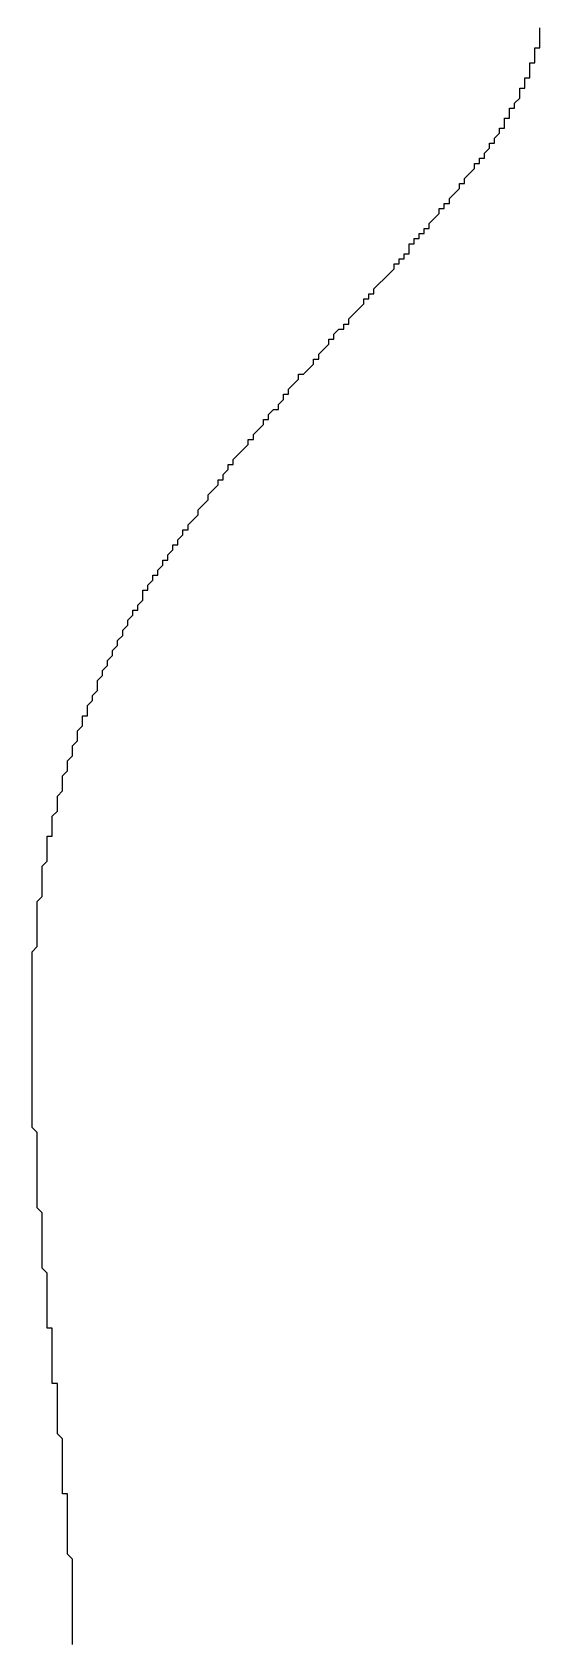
# Model space of a CAD drawing. Header units: millimetres. Extents: x 289 to 9778, y -894 to 6380.
# Drawn here: x 7123.91 to 7124.92, y -360.167 to -356.961 of the extents above; entities that cross this region are included whole.
import ezdxf

# ---------------------------------------------------------------- set-up
doc = ezdxf.new("R2010")
doc.units = ezdxf.units.MM

msp = doc.modelspace()

# ---------------------------------------------------------------- linework, layer by layer
msp.add_polyline3d([(7123.9901, -360.1725, 0), (7123.9901, -360.1625, 0), (7123.9901, -360.1625, 0), (7123.9901, -360.1525, 0), (7123.9901, -360.1525, 0), (7123.9901, -360.1425, 0), (7123.9901, -360.1425, 0), (7123.9901, -360.1325, 0), (7123.9901, -360.1325, 0), (7123.9901, -360.1225, 0), (7123.9901, -360.1225, 0), (7123.9901, -360.1125, 0), (7123.9901, -360.1125, 0), (7123.9901, -360.1025, 0), (7123.9901, -360.1025, 0), (7123.9901, -360.0925, 0), (7123.9901, -360.0925, 0), (7123.9901, -360.0825, 0), (7123.9901, -360.0825, 0), (7123.9901, -360.0725, 0), (7123.9901, -360.0725, 0), (7123.9901, -360.0625, 0), (7123.9901, -360.0625, 0), (7123.9901, -360.0525, 0), (7123.9901, -360.0425, 0), (7123.9901, -360.0425, 0), (7123.9901, -360.0325, 0), (7123.9901, -360.0325, 0), (7123.9901, -360.0225, 0), (7123.9901, -360.0225, 0), (7123.9901, -360.0125, 0), (7123.9901, -360.0025, 0), (7123.9901, -360.0025, 0), (7123.9801, -359.9925, 0), (7123.9801, -359.9925, 0), (7123.9801, -359.9825, 0), (7123.9801, -359.9725, 0), (7123.9801, -359.9725, 0), (7123.9801, -359.9625, 0), (7123.9801, -359.9625, 0), (7123.9801, -359.9525, 0), (7123.9801, -359.9425, 0), (7123.9801, -359.9425, 0), (7123.9801, -359.9325, 0), (7123.9801, -359.9225, 0), (7123.9801, -359.9225, 0), (7123.9801, -359.9125, 0), (7123.9801, -359.9125, 0), (7123.9801, -359.9025, 0), (7123.9801, -359.8925, 0), (7123.9801, -359.8925, 0), (7123.9801, -359.8825, 0), (7123.9801, -359.8725, 0), (7123.9701, -359.8725, 0), (7123.9701, -359.8625, 0), (7123.9701, -359.8525, 0), (7123.9701, -359.8525, 0), (7123.9701, -359.8425, 0), (7123.9701, -359.8325, 0), (7123.9701, -359.8325, 0), (7123.9701, -359.8225, 0), (7123.9701, -359.8125, 0), (7123.9701, -359.8125, 0), (7123.9701, -359.8025, 0), (7123.9701, -359.7925, 0), (7123.9701, -359.7925, 0), (7123.9701, -359.7825, 0), (7123.9701, -359.7725, 0), (7123.9701, -359.7725, 0), (7123.9701, -359.7625, 0), (7123.9601, -359.7525, 0), (7123.9601, -359.7425, 0), (7123.9601, -359.7425, 0), (7123.9601, -359.7325, 0), (7123.9601, -359.7225, 0), (7123.9601, -359.7225, 0), (7123.9601, -359.7125, 0), (7123.9601, -359.7025, 0), (7123.9601, -359.7025, 0), (7123.9601, -359.6925, 0), (7123.9601, -359.6825, 0), (7123.9601, -359.6725, 0), (7123.9601, -359.6725, 0), (7123.9601, -359.6625, 0), (7123.9601, -359.6525, 0), (7123.9501, -359.6525, 0), (7123.9501, -359.6425, 0), (7123.9501, -359.6325, 0), (7123.9501, -359.6225, 0), (7123.9501, -359.6225, 0), (7123.9501, -359.6125, 0), (7123.9501, -359.6025, 0), (7123.9501, -359.5925, 0), (7123.9501, -359.5925, 0), (7123.9501, -359.5825, 0), (7123.9501, -359.5725, 0), (7123.9501, -359.5725, 0), (7123.9501, -359.5625, 0), (7123.9501, -359.5525, 0), (7123.9501, -359.5425, 0), (7123.9401, -359.5425, 0), (7123.9401, -359.5325, 0), (7123.9401, -359.5225, 0), (7123.9401, -359.5125, 0), (7123.9401, -359.5125, 0), (7123.9401, -359.5025, 0), (7123.9401, -359.4925, 0), (7123.9401, -359.4825, 0), (7123.9401, -359.4825, 0), (7123.9401, -359.4725, 0), (7123.9401, -359.4625, 0), (7123.9401, -359.4625, 0), (7123.9401, -359.4525, 0), (7123.9401, -359.4425, 0), (7123.9401, -359.4325, 0), (7123.9401, -359.4325, 0), (7123.9301, -359.4225, 0), (7123.9301, -359.4125, 0), (7123.9301, -359.4025, 0), (7123.9301, -359.4025, 0), (7123.9301, -359.3925, 0), (7123.9301, -359.3825, 0), (7123.9301, -359.3725, 0), (7123.9301, -359.3725, 0), (7123.9301, -359.3625, 0), (7123.9301, -359.3525, 0), (7123.9301, -359.3425, 0), (7123.9301, -359.3425, 0), (7123.9301, -359.3325, 0), (7123.9301, -359.3225, 0), (7123.9301, -359.3125, 0), (7123.9301, -359.3125, 0), (7123.9201, -359.3025, 0), (7123.9201, -359.2925, 0), (7123.9201, -359.2825, 0), (7123.9201, -359.2825, 0), (7123.9201, -359.2725, 0), (7123.9201, -359.2625, 0), (7123.9201, -359.2525, 0), (7123.9201, -359.2525, 0), (7123.9201, -359.2425, 0), (7123.9201, -359.2325, 0), (7123.9201, -359.2325, 0), (7123.9201, -359.2225, 0), (7123.9201, -359.2125, 0), (7123.9201, -359.2025, 0), (7123.9201, -359.2025, 0), (7123.9201, -359.1925, 0), (7123.9201, -359.1825, 0), (7123.9201, -359.1725, 0), (7123.9201, -359.1725, 0), (7123.9201, -359.1625, 0), (7123.9201, -359.1525, 0), (7123.9101, -359.1425, 0), (7123.9101, -359.1425, 0), (7123.9101, -359.1325, 0), (7123.9101, -359.1225, 0), (7123.9101, -359.1125, 0), (7123.9101, -359.1125, 0), (7123.9101, -359.1025, 0), (7123.9101, -359.0925, 0), (7123.9101, -359.0825, 0), (7123.9101, -359.0825, 0), (7123.9101, -359.0725, 0), (7123.9101, -359.0625, 0), (7123.9101, -359.0525, 0), (7123.9101, -359.0525, 0), (7123.9101, -359.0425, 0), (7123.9101, -359.0325, 0), (7123.9101, -359.0325, 0), (7123.9101, -359.0225, 0), (7123.9101, -359.0125, 0), (7123.9101, -359.0025, 0), (7123.9101, -359.0025, 0), (7123.9101, -358.9925, 0), (7123.9101, -358.9825, 0), (7123.9101, -358.9725, 0), (7123.9101, -358.9725, 0), (7123.9101, -358.9625, 0), (7123.9101, -358.9525, 0), (7123.9101, -358.9425, 0), (7123.9101, -358.9425, 0), (7123.9101, -358.9325, 0), (7123.9101, -358.9225, 0), (7123.9101, -358.9125, 0), (7123.9101, -358.9125, 0), (7123.9101, -358.9025, 0), (7123.9101, -358.8925, 0), (7123.9101, -358.8825, 0), (7123.9101, -358.8825, 0), (7123.9101, -358.8725, 0), (7123.9101, -358.8625, 0), (7123.9101, -358.8525, 0), (7123.9101, -358.8525, 0), (7123.9101, -358.8425, 0), (7123.9101, -358.8325, 0), (7123.9101, -358.8225, 0), (7123.9101, -358.8225, 0), (7123.9101, -358.8125, 0), (7123.9101, -358.8025, 0), (7123.9101, -358.7925, 0), (7123.9101, -358.7925, 0), (7123.9201, -358.7825, 0), (7123.9201, -358.7725, 0), (7123.9201, -358.7625, 0), (7123.9201, -358.7625, 0), (7123.9201, -358.7525, 0), (7123.9201, -358.7425, 0), (7123.9201, -358.7325, 0), (7123.9201, -358.7325, 0), (7123.9201, -358.7225, 0), (7123.9201, -358.7125, 0), (7123.9201, -358.7025, 0), (7123.9201, -358.6925, 0), (7123.9201, -358.6925, 0), (7123.9301, -358.6825, 0), (7123.9301, -358.6725, 0), (7123.9301, -358.6625, 0), (7123.9301, -358.6625, 0), (7123.9301, -358.6525, 0), (7123.9301, -358.6425, 0), (7123.9301, -358.6325, 0), (7123.9301, -358.6325, 0), (7123.9301, -358.6225, 0), (7123.9401, -358.6125, 0), (7123.9401, -358.6025, 0), (7123.9401, -358.6025, 0), (7123.9401, -358.5925, 0), (7123.9401, -358.5825, 0), (7123.9401, -358.5725, 0), (7123.9401, -358.5625, 0), (7123.9501, -358.5625, 0), (7123.9501, -358.5525, 0), (7123.9501, -358.5425, 0), (7123.9501, -358.5325, 0), (7123.9501, -358.5325, 0), (7123.9501, -358.5225, 0), (7123.9601, -358.5125, 0), (7123.9601, -358.5025, 0), (7123.9601, -358.4925, 0), (7123.9601, -358.4925, 0), (7123.9601, -358.4825, 0), (7123.9701, -358.4725, 0), (7123.9701, -358.4625, 0), (7123.9701, -358.4625, 0), (7123.9701, -358.4525, 0), (7123.9701, -358.4425, 0), (7123.9801, -358.4325, 0), (7123.9801, -358.4225, 0), (7123.9801, -358.4225, 0), (7123.9801, -358.4125, 0), (7123.9901, -358.4025, 0), (7123.9901, -358.3925, 0), (7123.9901, -358.3925, 0), (7123.9901, -358.3825, 0), (7124.0001, -358.3725, 0), (7124.0001, -358.3625, 0), (7124.0001, -358.3525, 0), (7124.0001, -358.3525, 0), (7124.0101, -358.3425, 0), (7124.0101, -358.3325, 0), (7124.0101, -358.3225, 0), (7124.0201, -358.3225, 0), (7124.0201, -358.3125, 0), (7124.0201, -358.3025, 0), (7124.0301, -358.2925, 0), (7124.0301, -358.2825, 0), (7124.0301, -358.2825, 0), (7124.0401, -358.2725, 0), (7124.0401, -358.2625, 0), (7124.0401, -358.2525, 0), (7124.0501, -358.2425, 0), (7124.0501, -358.2425, 0), (7124.0501, -358.2325, 0), (7124.0601, -358.2225, 0), (7124.0601, -358.2125, 0), (7124.0601, -358.2125, 0), (7124.0701, -358.2025, 0), (7124.0701, -358.1925, 0), (7124.0801, -358.1825, 0), (7124.0801, -358.1725, 0), (7124.0801, -358.1725, 0), (7124.0901, -358.1625, 0), (7124.0901, -358.1525, 0), (7124.1001, -358.1425, 0), (7124.1001, -358.1425, 0), (7124.1001, -358.1325, 0), (7124.1101, -358.1225, 0), (7124.1101, -358.1125, 0), (7124.1201, -358.1125, 0), (7124.1201, -358.1025, 0), (7124.1301, -358.0925, 0), (7124.1301, -358.0825, 0), (7124.1301, -358.0725, 0), (7124.1401, -358.0725, 0), (7124.1401, -358.0625, 0), (7124.1501, -358.0525, 0), (7124.1501, -358.0425, 0), (7124.1601, -358.0425, 0), (7124.1601, -358.0325, 0), (7124.1701, -358.0225, 0), (7124.1701, -358.0125, 0), (7124.1801, -358.0125, 0), (7124.1801, -358.0025, 0), (7124.1901, -357.9925, 0), (7124.1901, -357.9825, 0), (7124.2001, -357.9825, 0), (7124.2001, -357.9725, 0), (7124.2101, -357.9625, 0), (7124.2101, -357.9525, 0), (7124.2201, -357.9525, 0), (7124.2201, -357.9425, 0), (7124.2301, -357.9325, 0), (7124.2301, -357.9325, 0), (7124.2401, -357.9225, 0), (7124.2401, -357.9125, 0), (7124.2501, -357.9025, 0), (7124.2501, -357.9025, 0), (7124.2601, -357.8925, 0), (7124.2601, -357.8825, 0), (7124.2701, -357.8725, 0), (7124.2701, -357.8725, 0), (7124.2801, -357.8625, 0), (7124.2801, -357.8525, 0), (7124.2901, -357.8525, 0), (7124.2901, -357.8425, 0), (7124.3001, -357.8325, 0), (7124.3001, -357.8225, 0), (7124.3101, -357.8225, 0), (7124.3101, -357.8125, 0), (7124.3201, -357.8025, 0), (7124.3201, -357.8025, 0), (7124.3301, -357.7925, 0), (7124.3401, -357.7825, 0), (7124.3401, -357.7725, 0), (7124.3501, -357.7725, 0), (7124.3501, -357.7625, 0), (7124.3601, -357.7525, 0), (7124.3601, -357.7525, 0), (7124.3701, -357.7425, 0), (7124.3701, -357.7325, 0), (7124.3801, -357.7325, 0), (7124.3801, -357.7225, 0), (7124.3901, -357.7125, 0), (7124.4001, -357.7125, 0), (7124.4001, -357.7025, 0), (7124.4101, -357.6925, 0), (7124.4101, -357.6825, 0), (7124.4201, -357.6825, 0), (7124.4201, -357.6725, 0), (7124.4301, -357.6625, 0), (7124.4301, -357.6625, 0), (7124.4401, -357.6525, 0), (7124.4401, -357.6425, 0), (7124.4501, -357.6425, 0), (7124.4601, -357.6325, 0), (7124.4601, -357.6325, 0), (7124.4701, -357.6225, 0), (7124.4701, -357.6125, 0), (7124.4801, -357.6125, 0), (7124.4801, -357.6025, 0), (7124.4901, -357.5925, 0), (7124.4901, -357.5925, 0), (7124.5001, -357.5825, 0), (7124.5001, -357.5725, 0), (7124.5101, -357.5725, 0), (7124.5101, -357.5625, 0), (7124.5201, -357.5525, 0), (7124.5301, -357.5525, 0), (7124.5301, -357.5425, 0), (7124.5401, -357.5425, 0), (7124.5401, -357.5325, 0), (7124.5501, -357.5225, 0), (7124.5501, -357.5225, 0), (7124.5601, -357.5125, 0), (7124.5601, -357.5125, 0), (7124.5701, -357.5025, 0), (7124.5701, -357.4925, 0), (7124.5801, -357.4925, 0), (7124.5801, -357.4825, 0), (7124.5901, -357.4825, 0), (7124.5901, -357.4725, 0), (7124.6001, -357.4625, 0), (7124.6001, -357.4625, 0), (7124.6101, -357.4525, 0), (7124.6101, -357.4525, 0), (7124.6201, -357.4425, 0), (7124.6201, -357.4425, 0), (7124.6301, -357.4325, 0), (7124.6301, -357.4225, 0), (7124.6401, -357.4225, 0), (7124.6401, -357.4125, 0), (7124.6501, -357.4125, 0), (7124.6501, -357.4025, 0), (7124.6601, -357.4025, 0), (7124.6601, -357.3925, 0), (7124.6601, -357.3825, 0), (7124.6701, -357.3825, 0), (7124.6701, -357.3725, 0), (7124.6801, -357.3725, 0), (7124.6801, -357.3625, 0), (7124.6901, -357.3625, 0), (7124.6901, -357.3525, 0), (7124.7001, -357.3525, 0), (7124.7001, -357.3425, 0), (7124.7001, -357.3425, 0), (7124.7101, -357.3325, 0), (7124.7101, -357.3325, 0), (7124.7201, -357.3225, 0), (7124.7201, -357.3225, 0), (7124.7201, -357.3125, 0), (7124.7301, -357.3125, 0), (7124.7301, -357.3025, 0), (7124.7401, -357.3025, 0), (7124.7401, -357.2925, 0), (7124.7401, -357.2925, 0), (7124.7501, -357.2825, 0), (7124.7501, -357.2825, 0), (7124.7501, -357.2825, 0), (7124.7601, -357.2725, 0), (7124.7601, -357.2725, 0), (7124.7601, -357.2625, 0), (7124.7701, -357.2625, 0), (7124.7701, -357.2525, 0), (7124.7701, -357.2525, 0), (7124.7801, -357.2425, 0), (7124.7801, -357.2425, 0), (7124.7801, -357.2425, 0), (7124.7901, -357.2325, 0), (7124.7901, -357.2325, 0), (7124.7901, -357.2225, 0), (7124.8001, -357.2225, 0), (7124.8001, -357.2225, 0), (7124.8001, -357.2125, 0), (7124.8101, -357.2125, 0), (7124.8101, -357.2025, 0), (7124.8101, -357.2025, 0), (7124.8101, -357.2025, 0), (7124.8201, -357.1925, 0), (7124.8201, -357.1925, 0), (7124.8201, -357.1925, 0), (7124.8201, -357.1825, 0), (7124.8301, -357.1825, 0), (7124.8301, -357.1725, 0), (7124.8301, -357.1725, 0), (7124.8301, -357.1725, 0), (7124.8401, -357.1625, 0), (7124.8401, -357.1625, 0), (7124.8401, -357.1625, 0), (7124.8401, -357.1525, 0), (7124.8401, -357.1525, 0), (7124.8501, -357.1525, 0), (7124.8501, -357.1425, 0), (7124.8501, -357.1425, 0), (7124.8501, -357.1425, 0), (7124.8501, -357.1325, 0), (7124.8601, -357.1325, 0), (7124.8601, -357.1325, 0), (7124.8601, -357.1225, 0), (7124.8601, -357.1225, 0), (7124.8601, -357.1225, 0), (7124.8601, -357.1125, 0), (7124.8701, -357.1125, 0), (7124.8701, -357.1125, 0), (7124.8701, -357.1025, 0), (7124.8701, -357.1025, 0), (7124.8701, -357.1025, 0), (7124.8701, -357.1025, 0), (7124.8801, -357.0925, 0), (7124.8801, -357.0925, 0), (7124.8801, -357.0925, 0), (7124.8801, -357.0825, 0), (7124.8801, -357.0825, 0), (7124.8801, -357.0825, 0), (7124.8801, -357.0725, 0), (7124.8901, -357.0725, 0), (7124.8901, -357.0725, 0), (7124.8901, -357.0725, 0), (7124.8901, -357.0625, 0), (7124.8901, -357.0625, 0), (7124.8901, -357.0625, 0), (7124.8901, -357.0525, 0), (7124.8901, -357.0525, 0), (7124.9001, -357.0525, 0), (7124.9001, -357.0525, 0), (7124.9001, -357.0425, 0), (7124.9001, -357.0425, 0), (7124.9001, -357.0425, 0), (7124.9001, -357.0325, 0), (7124.9001, -357.0325, 0), (7124.9001, -357.0325, 0), (7124.9001, -357.0225, 0), (7124.9101, -357.0225, 0), (7124.9101, -357.0225, 0), (7124.9101, -357.0225, 0), (7124.9101, -357.0125, 0), (7124.9101, -357.0125, 0), (7124.9101, -357.0125, 0), (7124.9101, -357.0025, 0), (7124.9101, -357.0025, 0), (7124.9101, -357.0025, 0), (7124.9101, -356.9925, 0), (7124.9101, -356.9925, 0), (7124.9201, -356.9925, 0), (7124.9201, -356.9825, 0), (7124.9201, -356.9825, 0), (7124.9201, -356.9825, 0), (7124.9201, -356.9725, 0), (7124.9201, -356.9725, 0), (7124.9201, -356.9725, 0), (7124.9201, -356.9625, 0), (7124.9201, -356.9625, 0), (7124.9201, -356.9625, 0), (7124.9201, -356.9525, 0)])

doc.saveas('drawing.dxf')
